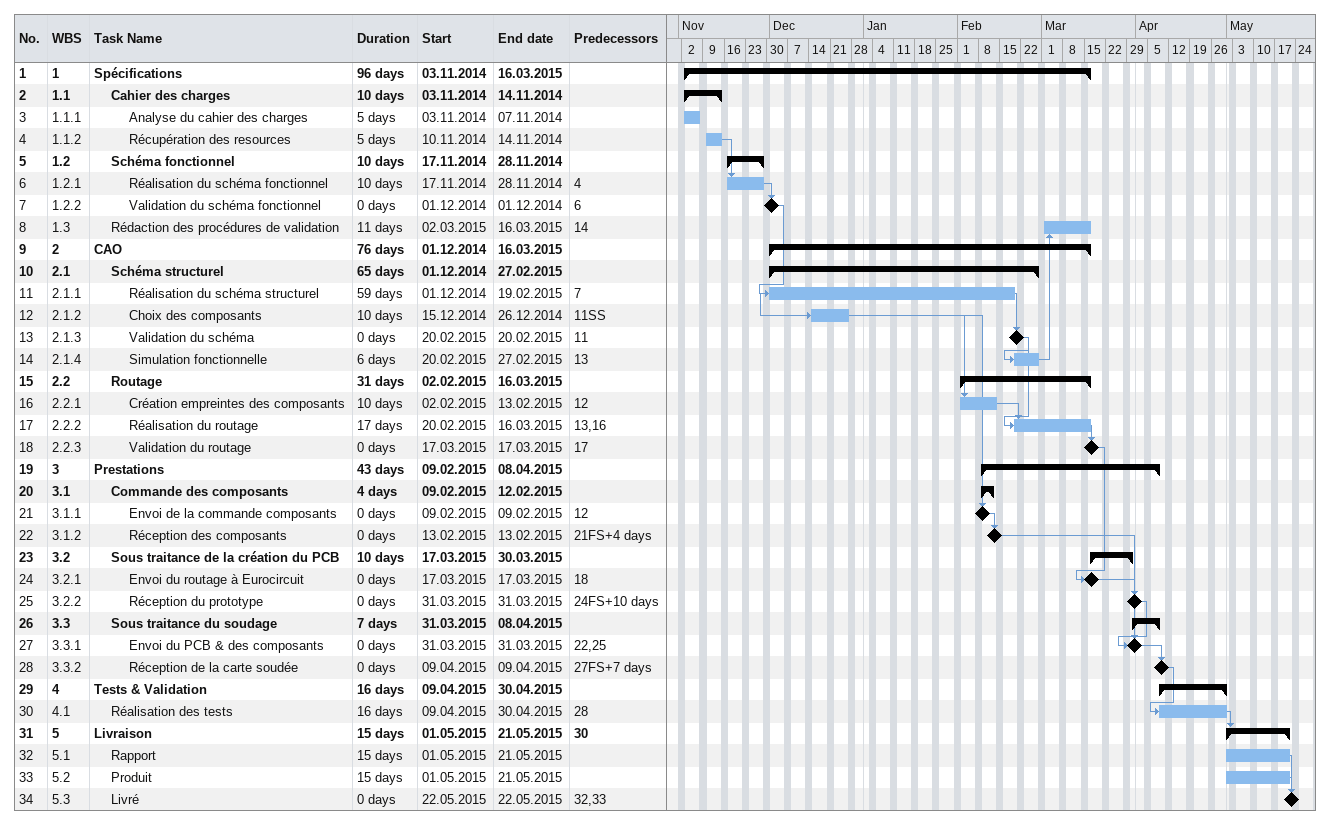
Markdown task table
| ID | WBS | Task | Duration | Start | Finish | Predecessors |
|---|---|---|---|---|---|---|
| 1 | 1 | **Spécifications** | 96d | 2014-11-03 | 2015-03-16 |  |
| 2 | 1.1 | **Cahier des charges** | 10d | 2014-11-03 | 2014-11-14 |  |
| 3 | 1.1.1 | Analyse du cahier des charges | 5d | 2014-11-03 | 2014-11-07 |  |
| 4 | 1.1.2 | Récupération des resources | 5d | 2014-11-10 | 2014-11-14 |  |
| 5 | 1.2 | **Schéma fonctionnel** | 10d | 2014-11-17 | 2014-11-28 |  |
| 6 | 1.2.1 | Réalisation du schéma fonctionnel | 10d | 2014-11-17 | 2014-11-28 | 4 |
| 7 | 1.2.2 | Validation du schéma fonctionnel | 0d | 2014-12-01 | 2014-12-01 | 6 |
| 8 | 1.3 | Rédaction des procédures de validation | 11d | 2015-03-02 | 2015-03-16 | 14 |
| 9 | 2 | **CAO** | 76d | 2014-12-01 | 2015-03-16 |  |
| 10 | 2.1 | **Schéma structurel** | 65d | 2014-12-01 | 2015-02-27 |  |
| 11 | 2.1.1 | Réalisation du schéma structurel | 59d | 2014-12-01 | 2015-02-19 | 7 |
| 12 | 2.1.2 | Choix des composants | 10d | 2014-12-15 | 2014-12-26 | 11SS |
| 13 | 2.1.3 | Validation du schéma | 0d | 2015-02-20 | 2015-02-20 | 11 |
| 14 | 2.1.4 | Simulation fonctionnelle | 6d | 2015-02-20 | 2015-02-27 | 13 |
| 15 | 2.2 | **Routage** | 31d | 2015-02-02 | 2015-03-16 |  |
| 16 | 2.2.1 | Création empreintes des composants | 10d | 2015-02-02 | 2015-02-13 | 12 |
| 17 | 2.2.2 | Réalisation du routage | 17d | 2015-02-20 | 2015-03-16 | 13, 16 |
| 18 | 2.2.3 | Validation du routage | 0d | 2015-03-17 | 2015-03-17 | 17 |
| 19 | 3 | **Prestations** | 43d | 2015-02-09 | 2015-04-08 |  |
| 20 | 3.1 | **Commande des composants** | 4d | 2015-02-09 | 2015-02-12 |  |
| 21 | 3.1.1 | Envoi de la commande composants | 0d | 2015-02-09 | 2015-02-09 | 12 |
| 22 | 3.1.2 | Réception des composants | 0d | 2015-02-13 | 2015-02-13 | 21FS+4d |
| 23 | 3.2 | **Sous traitance de la création du PCB** | 10d | 2015-03-17 | 2015-03-30 |  |
| 24 | 3.2.1 | Envoi du routage à Eurocircuit | 0d | 2015-03-17 | 2015-03-17 | 18 |
| 25 | 3.2.2 | Réception du prototype | 0d | 2015-03-31 | 2015-03-31 | 24FS+10d |
| 26 | 3.3 | **Sous traitance du soudage** | 7d | 2015-03-31 | 2015-04-08 |  |
| 27 | 3.3.1 | Envoi du PCB & des composants | 0d | 2015-03-31 | 2015-03-31 | 22, 25 |
| 28 | 3.3.2 | Réception de la carte soudée | 0d | 2015-04-09 | 2015-04-09 | 27FS+7d |
| 29 | 4 | **Tests & Validation** | 16d | 2015-04-09 | 2015-04-30 |  |
| 30 | 4.1 | Réalisation des tests | 16d | 2015-04-09 | 2015-04-30 | 28 |
| 31 | 5 | **Livraison** | 15d | 2015-05-01 | 2015-05-21 | 30 |
| 32 | 5.1 | Rapport | 15d | 2015-05-01 | 2015-05-21 |  |
| 33 | 5.2 | Produit | 15d | 2015-05-01 | 2015-05-21 |  |
| 34 | 5.3 | Livré | 0d | 2015-05-22 | 2015-05-22 | 32, 33 |
